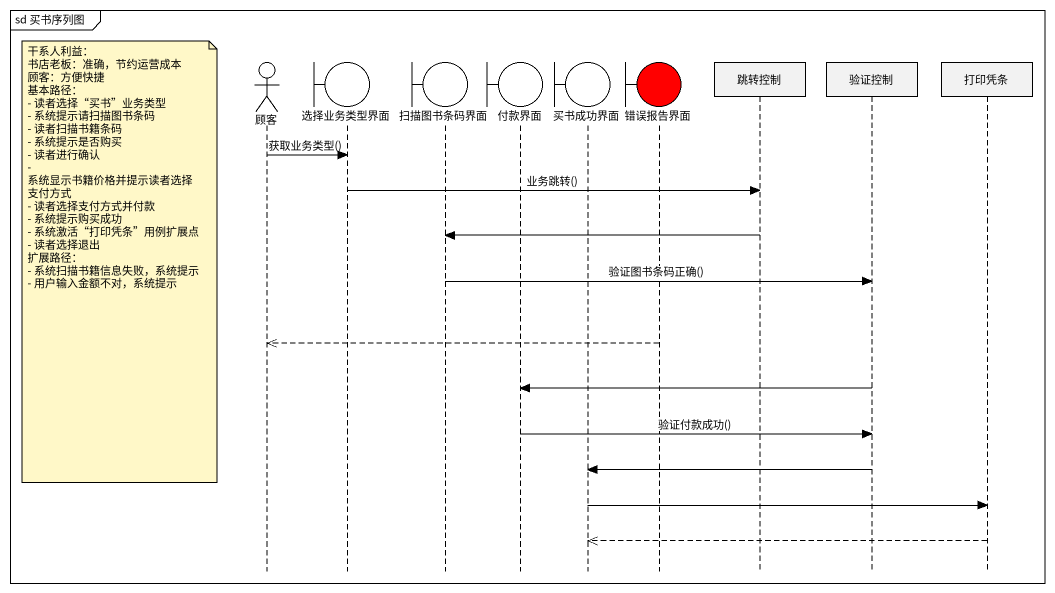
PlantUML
@startuml
mainframe sd 买书序列图
hide footbox
actor 顾客
boundary 选择业务类型界面
boundary 扫描图书条码界面
boundary 付款界面
boundary 买书成功界面
boundary 错误报告界面 #FF0000
participant 跳转控制
participant 验证控制
participant 打印凭条

顾客 -> 选择业务类型界面 : 获取业务类型()
选择业务类型界面 -> 跳转控制 : 业务跳转()
跳转控制 -> 扫描图书条码界面
note left of 顾客
  干系人利益：
  书店老板：准确，节约运营成本
  顾客：方便快捷
  基本路径：
  - 读者选择“买书”业务类型
  - 系统提示请扫描图书条码
  - 读者扫描书籍条码
  - 系统提示是否购买
  - 读者进行确认
  - 系统显示书籍价格并提示读者选择支付方式
  - 读者选择支付方式并付款
  - 系统提示购买成功
  - 系统激活“打印凭条”用例扩展点
  - 读者选择退出
  扩展路径：
  - 系统扫描书籍信息失败，系统提示
  - 用户输入金额不对，系统提示
end note
扫描图书条码界面 -> 验证控制 : 验证图书条码正确()
错误报告界面 -->> 顾客
验证控制 -> 付款界面
付款界面 -> 验证控制 : 验证付款成功()
验证控制 -> 买书成功界面
买书成功界面 -> 打印凭条
打印凭条 -->> 买书成功界面
@enduml
